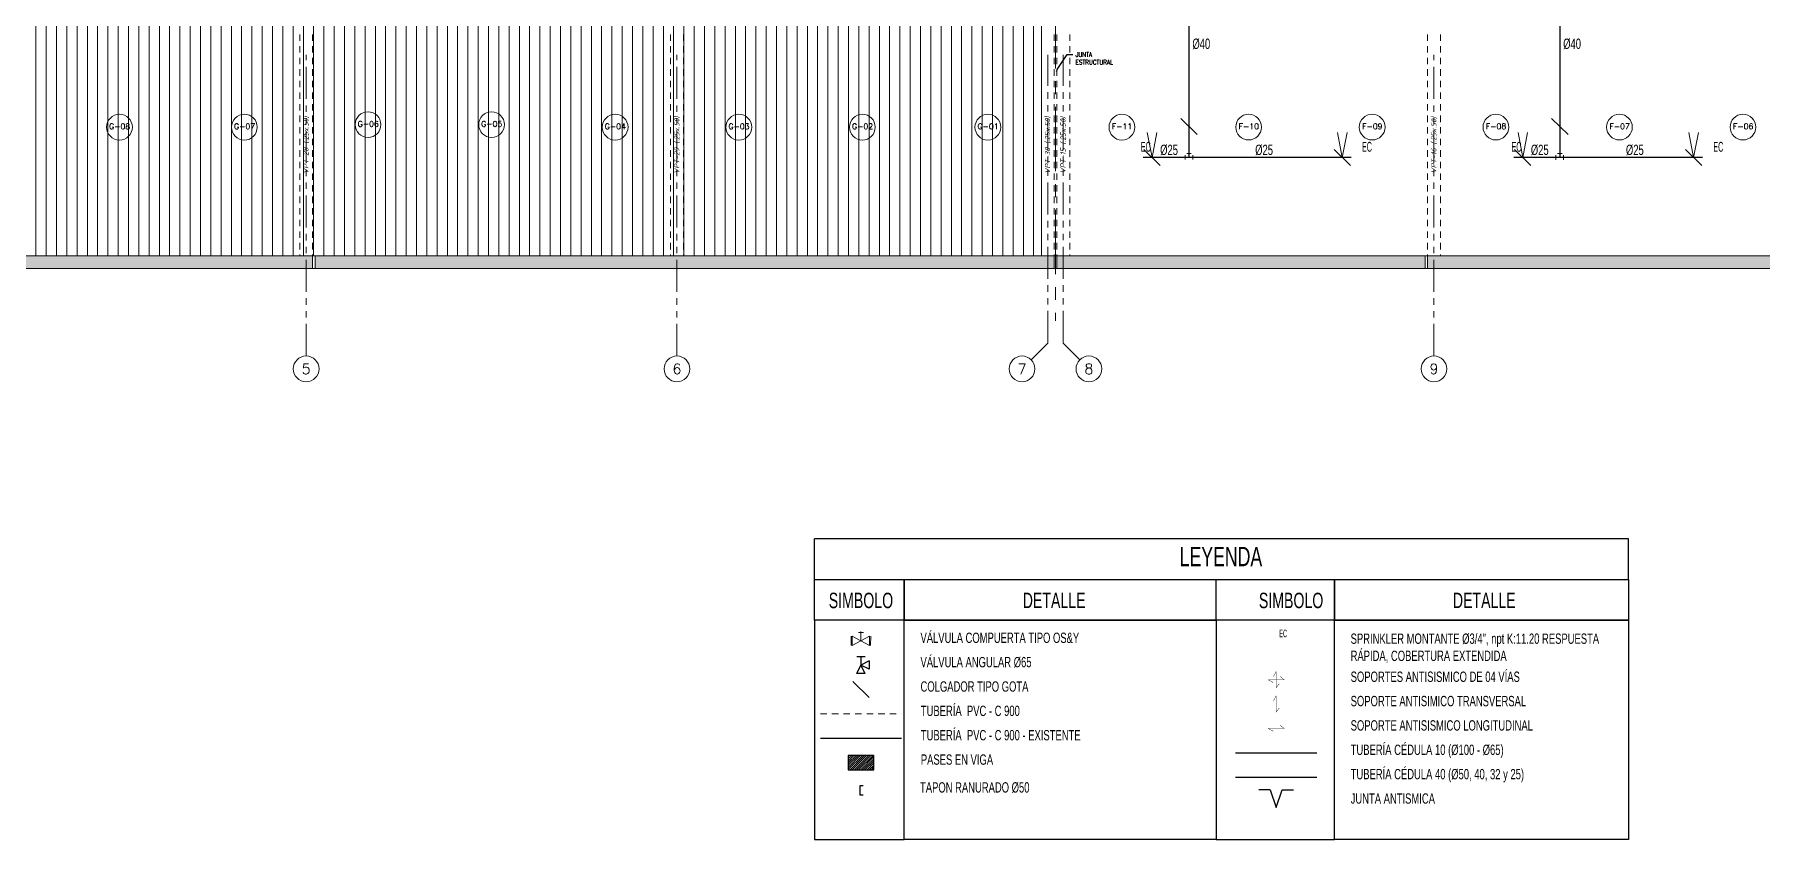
# Model space of a CAD drawing. Header units: millimetres. Extents: x 2085 to 2829, y 1352 to 1631.
# Drawn here: x 2136.95 to 2170.53, y 1511.74 to 1527.39 of the extents above; entities that cross this region are included whole.
import ezdxf
from ezdxf import colors
from ezdxf.entities.mleader import LeaderData, LeaderLine
from ezdxf.enums import TextEntityAlignment as Align
from ezdxf.math import Vec2, Vec3

# ---------------------------------------------------------------- set-up
doc = ezdxf.new("R2010")
doc.units = ezdxf.units.MM
doc.set_wipeout_variables(frame=1)
for name, pattern in [('CENTER', [2, 1.25, -0.25, 0.25, -0.25]), ('DASHED2', [0.375, 0.25, -0.125]), ('HIDDEN', [0.375, 0.25, -0.125]), ('HIDDEN2', [0.1875, 0.125, -0.0625]), ('PHANTOM', [2.5, 1.25, -0.25, 0.25, -0.25, 0.25, -0.25]), ('PHANTOM2', [1.25, 0.625, -0.125, 0.125, -0.125, 0.125, -0.125])]:
    doc.linetypes.add(name, pattern=pattern)
doc.layers.get('0').update_dxf_attribs({"color": 251, "lineweight": 9})
for name, color, linetype, lineweight in [('000 SOS 911 - ACCESORIOS ACI', 3, 'Continuous', 20), ('000 SOS 911 ACCESORIOS', 3, 'Continuous', 20), ('000 SOS 911 Membrete', 7, 'Continuous', 25), ('000 SOS 911 ROCIADORES', 5, 'Continuous', 25), ('000 SOS 911 SOPORTES ACI', 3, 'Continuous', 25), ('000 SOS 911 TEXTOS ACI', 7, 'Continuous', 9), ('000 SOS 911 TUB. ENTERRADA  ACI', 5, 'DASHED2', 25), ('000 SOS 911 TUBERIA ACI', 3, 'Continuous', 25), ('000 SOS 911 TUBERIA ENTERRADA', 5, 'HIDDEN', 0), ('A-EJES', 251, 'PHANTOM', 9), ('A-ESTRUCTURA-HATCH', 251, 'Continuous', 13), ('A-ESTRUCTURA-PLACAS', 251, 'Continuous', 13), ('A-ESTRUCTURA-VIGAS', 251, 'HIDDEN2', 13), ('A-HATCH', 251, 'Continuous', 9), ('A-LINEAS', 251, 'Continuous', 9), ('A-MUROS', 251, 'Continuous', 9), ('A-NUMERO ESTAC', 251, 'Continuous', 13), ('A-PROYECCIONES', 251, 'HIDDEN2', 9), ('A-TEXTO-INDICACIONES', 251, 'Continuous', 13)]:
    doc.layers.add(name, color=color, linetype=linetype, lineweight=lineweight)
doc.layers.add('A-ETAPAS', color=251, linetype='Continuous', lineweight=9, plot=False)
doc.layers.add('A_50_Vigas Chata', color=251, linetype='HIDDEN', lineweight=13, plot=False)
doc.styles.add('APPIA -TEXTOS-GENERALES', font='isocp.shx', dxfattribs={"oblique": 15})
doc.styles.add('ESC-50', font='romans.shx', dxfattribs={"width": 0.9, "height": 0.1})
doc.styles.add('PIPE', font='ARIALN.TTF', dxfattribs={"width": 0.8})
doc.styles.add('ROMANS', font='romans.shx', dxfattribs={"width": 0.8})
doc.styles.add('TXT_COTAS', font='romans.shx', dxfattribs={"width": 0.8})
doc.linetypes.add('Fire-50-Wall', pattern='A,0.5,-0.075,["I",ESC-50,S=1,R=0,X=-0.03,Y=-0.05],-0.05', length=0.625)

# ---------------------------------------------------------------- blocks, each defined once
blk = doc.blocks.new('002')
at = {"layer": '000 SOS 911 ROCIADORES', "color": 5, "style": 'PIPE', "width": 0.641273}
blk.add_text('EC', height=0.1469, dxfattribs=at).set_placement((2884.569, 1470.262, 0), (2884.719, 1470.262, 0), align=Align.FIT)
blk.add_wipeout([(2884.601, 1470.177), (2884.601, 1470.178), (2884.601, 1470.179), (2884.601, 1470.18), (2884.601, 1470.182), (2884.601, 1470.183), (2884.601, 1470.184), (2884.601, 1470.185), (2884.601, 1470.186), (2884.601, 1470.188), (2884.601, 1470.189), (2884.6, 1470.19), (2884.6, 1470.191), (2884.6, 1470.192), (2884.6, 1470.194), (2884.6, 1470.195), (2884.599, 1470.196), (2884.599, 1470.197), (2884.599, 1470.198), (2884.599, 1470.199), (2884.598, 1470.201), (2884.598, 1470.202), (2884.598, 1470.203), (2884.597, 1470.204), (2884.597, 1470.205), (2884.597, 1470.206), (2884.596, 1470.207), (2884.596, 1470.209), (2884.596, 1470.21), (2884.595, 1470.211), (2884.595, 1470.212), (2884.594, 1470.213), (2884.594, 1470.214), (2884.593, 1470.215), (2884.593, 1470.216), (2884.592, 1470.217), (2884.592, 1470.218), (2884.591, 1470.22), (2884.591, 1470.221), (2884.59, 1470.222), (2884.59, 1470.223), (2884.589, 1470.224), (2884.588, 1470.225), (2884.588, 1470.226), (2884.587, 1470.227), (2884.587, 1470.228), (2884.586, 1470.229), (2884.585, 1470.23), (2884.585, 1470.231), (2884.584, 1470.232), (2884.583, 1470.233), (2884.582, 1470.234), (2884.582, 1470.235), (2884.581, 1470.236), (2884.58, 1470.237), (2884.579, 1470.238), (2884.579, 1470.238), (2884.578, 1470.239), (2884.577, 1470.24), (2884.576, 1470.241), (2884.576, 1470.242), (2884.575, 1470.243), (2884.574, 1470.244), (2884.573, 1470.245), (2884.572, 1470.245), (2884.571, 1470.246), (2884.57, 1470.247), (2884.57, 1470.248), (2884.569, 1470.249), (2884.568, 1470.249), (2884.567, 1470.25), (2884.566, 1470.251), (2884.565, 1470.252), (2884.564, 1470.252), (2884.563, 1470.253), (2884.562, 1470.254), (2884.561, 1470.255), (2884.56, 1470.255), (2884.559, 1470.256), (2884.558, 1470.257), (2884.557, 1470.257), (2884.556, 1470.258), (2884.555, 1470.259), (2884.554, 1470.259), (2884.553, 1470.26), (2884.552, 1470.26), (2884.551, 1470.261), (2884.55, 1470.261), (2884.549, 1470.262), (2884.548, 1470.263), (2884.547, 1470.263), (2884.546, 1470.264), (2884.544, 1470.264), (2884.543, 1470.264), (2884.542, 1470.265), (2884.541, 1470.265), (2884.54, 1470.266), (2884.539, 1470.266), (2884.538, 1470.267), (2884.537, 1470.267), (2884.536, 1470.267), (2884.534, 1470.268), (2884.533, 1470.268), (2884.532, 1470.268), (2884.531, 1470.269), (2884.53, 1470.269), (2884.529, 1470.269), (2884.527, 1470.27), (2884.526, 1470.27), (2884.525, 1470.27), (2884.524, 1470.27), (2884.523, 1470.271), (2884.522, 1470.271), (2884.52, 1470.271), (2884.519, 1470.271), (2884.518, 1470.271), (2884.517, 1470.271), (2884.516, 1470.272), (2884.514, 1470.272), (2884.513, 1470.272), (2884.512, 1470.272), (2884.511, 1470.272), (2884.51, 1470.272), (2884.508, 1470.272), (2884.507, 1470.272), (2884.506, 1470.272), (2884.505, 1470.272), (2884.504, 1470.272), (2884.503, 1470.272), (2884.501, 1470.272), (2884.5, 1470.272), (2884.499, 1470.272), (2884.498, 1470.272), (2884.497, 1470.272), (2884.495, 1470.271), (2884.494, 1470.271), (2884.493, 1470.271), (2884.492, 1470.271), (2884.491, 1470.271), (2884.489, 1470.271), (2884.488, 1470.27), (2884.487, 1470.27), (2884.486, 1470.27), (2884.485, 1470.27), (2884.484, 1470.269), (2884.482, 1470.269), (2884.481, 1470.269), (2884.48, 1470.268), (2884.479, 1470.268), (2884.478, 1470.268), (2884.477, 1470.267), (2884.476, 1470.267), (2884.474, 1470.267), (2884.473, 1470.266), (2884.472, 1470.266), (2884.471, 1470.265), (2884.47, 1470.265), (2884.469, 1470.264), (2884.468, 1470.264), (2884.467, 1470.264), (2884.466, 1470.263), (2884.464, 1470.263), (2884.463, 1470.262), (2884.462, 1470.261), (2884.461, 1470.261), (2884.46, 1470.26), (2884.459, 1470.26), (2884.458, 1470.259), (2884.457, 1470.259), (2884.456, 1470.258), (2884.455, 1470.257), (2884.454, 1470.257), (2884.453, 1470.256), (2884.452, 1470.255), (2884.451, 1470.255), (2884.45, 1470.254), (2884.449, 1470.253), (2884.448, 1470.252), (2884.447, 1470.252), (2884.446, 1470.251), (2884.445, 1470.25), (2884.444, 1470.249), (2884.444, 1470.249), (2884.443, 1470.248), (2884.442, 1470.247), (2884.441, 1470.246), (2884.44, 1470.245), (2884.439, 1470.245), (2884.438, 1470.244), (2884.437, 1470.243), (2884.437, 1470.242), (2884.436, 1470.241), (2884.435, 1470.24), (2884.434, 1470.239), (2884.433, 1470.238), (2884.433, 1470.238), (2884.432, 1470.237), (2884.431, 1470.236), (2884.43, 1470.235), (2884.43, 1470.234), (2884.429, 1470.233), (2884.428, 1470.232), (2884.428, 1470.231), (2884.427, 1470.23), (2884.426, 1470.229), (2884.426, 1470.228), (2884.425, 1470.227), (2884.424, 1470.226), (2884.424, 1470.225), (2884.423, 1470.224), (2884.423, 1470.223), (2884.422, 1470.222), (2884.422, 1470.221), (2884.421, 1470.22), (2884.42, 1470.218), (2884.42, 1470.217), (2884.419, 1470.216), (2884.419, 1470.215), (2884.418, 1470.214), (2884.418, 1470.213), (2884.418, 1470.212), (2884.417, 1470.211), (2884.417, 1470.21), (2884.416, 1470.209), (2884.416, 1470.207), (2884.416, 1470.206), (2884.415, 1470.205), (2884.415, 1470.204), (2884.414, 1470.203), (2884.414, 1470.202), (2884.414, 1470.201), (2884.414, 1470.199), (2884.413, 1470.198), (2884.413, 1470.197), (2884.413, 1470.196), (2884.413, 1470.195), (2884.412, 1470.194), (2884.412, 1470.192), (2884.412, 1470.191), (2884.412, 1470.19), (2884.412, 1470.189), (2884.411, 1470.188), (2884.411, 1470.186), (2884.411, 1470.185), (2884.411, 1470.184), (2884.411, 1470.183), (2884.411, 1470.182), (2884.411, 1470.18), (2884.411, 1470.179), (2884.411, 1470.178), (2884.411, 1470.177), (2884.411, 1470.176), (2884.411, 1470.174), (2884.411, 1470.173), (2884.411, 1470.172), (2884.411, 1470.171), (2884.411, 1470.17), (2884.411, 1470.168), (2884.411, 1470.167), (2884.411, 1470.166), (2884.412, 1470.165), (2884.412, 1470.164), (2884.412, 1470.163), (2884.412, 1470.161), (2884.412, 1470.16), (2884.413, 1470.159), (2884.413, 1470.158), (2884.413, 1470.157), (2884.413, 1470.155), (2884.414, 1470.154), (2884.414, 1470.153), (2884.414, 1470.152), (2884.414, 1470.151), (2884.415, 1470.15), (2884.415, 1470.149), (2884.416, 1470.147), (2884.416, 1470.146), (2884.416, 1470.145), (2884.417, 1470.144), (2884.417, 1470.143), (2884.418, 1470.142), (2884.418, 1470.141), (2884.418, 1470.14), (2884.419, 1470.138), (2884.419, 1470.137), (2884.42, 1470.136), (2884.42, 1470.135), (2884.421, 1470.134), (2884.422, 1470.133), (2884.422, 1470.132), (2884.423, 1470.131), (2884.423, 1470.13), (2884.424, 1470.129), (2884.424, 1470.128), (2884.425, 1470.127), (2884.426, 1470.126), (2884.426, 1470.125), (2884.427, 1470.124), (2884.428, 1470.123), (2884.428, 1470.122), (2884.429, 1470.121), (2884.43, 1470.12), (2884.43, 1470.119), (2884.431, 1470.118), (2884.432, 1470.117), (2884.433, 1470.116), (2884.433, 1470.115), (2884.434, 1470.114), (2884.435, 1470.113), (2884.436, 1470.113), (2884.437, 1470.112), (2884.437, 1470.111), (2884.438, 1470.11), (2884.439, 1470.109), (2884.44, 1470.108), (2884.441, 1470.107), (2884.442, 1470.107), (2884.443, 1470.106), (2884.444, 1470.105), (2884.444, 1470.104), (2884.445, 1470.103), (2884.446, 1470.103), (2884.447, 1470.102), (2884.448, 1470.101), (2884.449, 1470.1), (2884.45, 1470.1), (2884.451, 1470.099), (2884.452, 1470.098), (2884.453, 1470.098), (2884.454, 1470.097), (2884.455, 1470.096), (2884.456, 1470.096), (2884.457, 1470.095), (2884.458, 1470.095), (2884.459, 1470.094), (2884.46, 1470.093), (2884.461, 1470.093), (2884.462, 1470.092), (2884.463, 1470.092), (2884.464, 1470.091), (2884.466, 1470.091), (2884.467, 1470.09), (2884.468, 1470.09), (2884.469, 1470.089), (2884.47, 1470.089), (2884.471, 1470.088), (2884.472, 1470.088), (2884.473, 1470.087), (2884.474, 1470.087), (2884.476, 1470.087), (2884.477, 1470.086), (2884.478, 1470.086), (2884.479, 1470.086), (2884.48, 1470.085), (2884.481, 1470.085), (2884.482, 1470.085), (2884.484, 1470.084), (2884.485, 1470.084), (2884.486, 1470.084), (2884.487, 1470.084), (2884.488, 1470.083), (2884.489, 1470.083), (2884.491, 1470.083), (2884.492, 1470.083), (2884.493, 1470.082), (2884.494, 1470.082), (2884.495, 1470.082), (2884.497, 1470.082), (2884.498, 1470.082), (2884.499, 1470.082), (2884.5, 1470.082), (2884.501, 1470.082), (2884.503, 1470.082), (2884.504, 1470.082), (2884.505, 1470.082), (2884.506, 1470.082), (2884.507, 1470.082), (2884.508, 1470.082), (2884.51, 1470.082), (2884.511, 1470.082), (2884.512, 1470.082), (2884.513, 1470.082), (2884.514, 1470.082), (2884.516, 1470.082), (2884.517, 1470.082), (2884.518, 1470.082), (2884.519, 1470.082), (2884.52, 1470.083), (2884.522, 1470.083), (2884.523, 1470.083), (2884.524, 1470.083), (2884.525, 1470.084), (2884.526, 1470.084), (2884.527, 1470.084), (2884.529, 1470.084), (2884.53, 1470.085), (2884.531, 1470.085), (2884.532, 1470.085), (2884.533, 1470.086), (2884.534, 1470.086), (2884.536, 1470.086), (2884.537, 1470.087), (2884.538, 1470.087), (2884.539, 1470.087), (2884.54, 1470.088), (2884.541, 1470.088), (2884.542, 1470.089), (2884.543, 1470.089), (2884.544, 1470.09), (2884.546, 1470.09), (2884.547, 1470.091), (2884.548, 1470.091), (2884.549, 1470.092), (2884.55, 1470.092), (2884.551, 1470.093), (2884.552, 1470.093), (2884.553, 1470.094), (2884.554, 1470.095), (2884.555, 1470.095), (2884.556, 1470.096), (2884.557, 1470.096), (2884.558, 1470.097), (2884.559, 1470.098), (2884.56, 1470.098), (2884.561, 1470.099), (2884.562, 1470.1), (2884.563, 1470.1), (2884.564, 1470.101), (2884.565, 1470.102), (2884.566, 1470.103), (2884.567, 1470.103), (2884.568, 1470.104), (2884.569, 1470.105), (2884.57, 1470.106), (2884.57, 1470.107), (2884.571, 1470.107), (2884.572, 1470.108), (2884.573, 1470.109), (2884.574, 1470.11), (2884.575, 1470.111), (2884.576, 1470.112), (2884.576, 1470.113), (2884.577, 1470.113), (2884.578, 1470.114), (2884.579, 1470.115), (2884.579, 1470.116), (2884.58, 1470.117), (2884.581, 1470.118), (2884.582, 1470.119), (2884.582, 1470.12), (2884.583, 1470.121), (2884.584, 1470.122), (2884.585, 1470.123), (2884.585, 1470.124), (2884.586, 1470.125), (2884.587, 1470.126), (2884.587, 1470.127), (2884.588, 1470.128), (2884.588, 1470.129), (2884.589, 1470.13), (2884.59, 1470.131), (2884.59, 1470.132), (2884.591, 1470.133), (2884.591, 1470.134), (2884.592, 1470.135), (2884.592, 1470.136), (2884.593, 1470.137), (2884.593, 1470.138), (2884.594, 1470.14), (2884.594, 1470.141), (2884.595, 1470.142), (2884.595, 1470.143), (2884.596, 1470.144), (2884.596, 1470.145), (2884.596, 1470.146), (2884.597, 1470.147), (2884.597, 1470.149), (2884.597, 1470.15), (2884.598, 1470.151), (2884.598, 1470.152), (2884.598, 1470.153), (2884.599, 1470.154), (2884.599, 1470.155), (2884.599, 1470.157), (2884.599, 1470.158), (2884.6, 1470.159), (2884.6, 1470.16), (2884.6, 1470.161), (2884.6, 1470.163), (2884.6, 1470.164), (2884.601, 1470.165), (2884.601, 1470.166), (2884.601, 1470.167), (2884.601, 1470.168), (2884.601, 1470.17), (2884.601, 1470.171), (2884.601, 1470.172), (2884.601, 1470.173), (2884.601, 1470.174), (2884.601, 1470.176)]).translate(0, 0, 0).dxf.layer = '000 SOS 911 ROCIADORES'
blk = doc.blocks.new('003')
at = {"layer": '000 SOS 911 ROCIADORES', "xscale": 1.3, "yscale": 1.3, "zscale": 1.3}
blk.add_blockref('002', (-841.839, -416.766, 0), dxfattribs=at)
blk = doc.blocks.new('007')
at = {"layer": '000 SOS 911 - ACCESORIOS ACI'}
for q in [(26830.838, -4054.765, 0), (26831.022, -4054.765, 0)]:
    blk.add_line((26830.93, -4055.252, 0), q, dxfattribs=at)
blk = doc.blocks.new('ACCS.ELBOW.90')
at = {"layer": '000 SOS 911 - ACCESORIOS ACI', "color": 100}
for p, q in [((0.098, 0.168), (-0.098, 0.168)), ((0.168, -0.098), (0.168, 0.098))]:
    blk.add_line(p, q, dxfattribs=at)
at = {"layer": '000 SOS 911 - ACCESORIOS ACI', "color": 9}
for p in [(0, 0.168), (0.168, 0)]:
    blk.add_line(p, (0, 0), dxfattribs=at)
blk = doc.blocks.new('Soporte Longitudinal')
at = {"layer": '000 SOS 911 SOPORTES ACI', "const_width": 0.02}
blk.add_lwpolyline([(-0.14, -0.149), (-0.405, 0), (0.405, 0), (0.197, 0.164)], dxfattribs=at)
blk = doc.blocks.new('015')
at = {"layer": '000 SOS 911 - ACCESORIOS ACI', "lineweight": 30}
for p, q in [((1808.368, 1494.473), (1808.473, 1494.421)), ((1808.368, 1494.473), (1808.368, 1494.369)), ((1808.368, 1494.369), (1808.473, 1494.421)), ((1808.42, 1494.525), (1808.525, 1494.525)), ((1808.42, 1494.317), (1808.473, 1494.421)), ((1808.525, 1494.317), (1808.473, 1494.421)), ((1808.42, 1494.317), (1808.525, 1494.317))]:
    blk.add_line(p, q, dxfattribs=at)
blk.add_lwpolyline([(1808.473, 1494.525), (1808.473, 1494.421)], dxfattribs=at)
blk = doc.blocks.new('005')
at = {"layer": '000 SOS 911 ACCESORIOS'}
for p, q in [((1806.761, 1494.128), (1806.978, 1494.012)), ((1806.978, 1494.128), (1806.761, 1494.012)), ((1806.761, 1494.012), (1806.761, 1494.128)), ((1806.84, 1494.172), (1806.9, 1494.172)), ((1806.87, 1494.07), (1806.87, 1494.187)), ((1806.978, 1494.012), (1806.978, 1494.128))]:
    blk.add_line(p, q, dxfattribs=at)
blk = doc.blocks.new('JUNTA ANTI')
at = {"layer": '000 SOS 911 TUBERIA ACI', "color": 1}
for p, q in [((157.274, 103.304, 0), (157.03, 104.042, 0)), ((157.522, 104.042, 0), (157.274, 103.304, 0))]:
    blk.add_line(p, q, dxfattribs=at)
at = {"layer": '000 SOS 911 TUBERIA ACI', "color": 1, "ltscale": 0.25, "elevation": 0}
for points in [[(157.026, 104.042), (156.554, 104.042)], [(157.522, 104.042), (157.994, 104.042)]]:
    blk.add_lwpolyline(points, dxfattribs=at)
blk = doc.blocks.new('PASE EN VIGA')
at = {"layer": '000 SOS 911 TUB. ENTERRADA  ACI'}
h = blk.add_hatch(dxfattribs=at)
h.set_pattern_fill('ANSI31', color=6, scale=0.0046)
h.paths.add_polyline_path([(2188.783, 1180.57), (2188.783, 1180.71), (2188.533, 1180.71), (2188.533, 1180.57)])
at = {"layer": '000 SOS 911 TUB. ENTERRADA  ACI', "color": 6, "linetype": 'ByBlock'}
blk.add_lwpolyline([(2188.533, 1180.57), (2188.783, 1180.57), (2188.783, 1180.71), (2188.533, 1180.71)], close=True, dxfattribs=at)
blk = doc.blocks.new('EST P1')
at = {"layer": 'A-ESTRUCTURA-HATCH'}
h = blk.add_hatch(color=256, dxfattribs=at)
h.dxf.hatch_style = 1
h.paths.add_polyline_path([(28.776, 5.95), (28.776, 5.05), (23.07, 5.05), (23.07, 4.85), (28.926, 4.85), (28.926, 5.75), (32.576, 5.75), (32.576, 4.85), (35.53, 4.85), (35.53, 5.05), (32.726, 5.05), (32.726, 5.95)])
h.paths.add_polyline_path([(43.04, 4.85), (43.04, 5.05), (35.58, 5.05), (35.58, 4.85)])
h.paths.add_polyline_path([(43.09, 5.05), (43.09, 4.85), (47.915, 4.85), (47.915, 5.05)])
h.paths.add_polyline_path([(51.865, 5.05), (51.865, 4.85), (53.376, 4.85), (53.376, 5.05)])
h.paths.add_polyline_path([(72.801, -0.15), (73.001, -0.15, 1), (53.601, -0.15), (53.801, -0.15, -1)])
h.paths.add_polyline_path([(70.351, 0), (70.351, -0.15), (72.749, -0.15), (72.749, 0)], flags=17)
h.paths.add_polyline_path([(69.451, -0.15), (69.451, 0), (66.848, 0, -0.010569), (66.851, -0.15)], flags=17)
h.paths.add_polyline_path([(65.272, 2.496), (65.272, -0.15), (65.422, -0.15), (65.422, 2.378, -0.221666), (66.601, -0.15), (66.801, -0.15, 0.99999), (59.801, -0.15), (60.001, -0.15, -0.61691)], flags=0)
h.paths.add_polyline_path([(71.88, -11.4), (71.88, -11.15), (57.51, -11.15), (57.51, -11.4)])
h.paths.add_polyline_path([(57.46, -11.4), (57.46, -11.15), (43.09, -11.15), (43.09, -11.4)])
h.paths.add_polyline_path([(43.04, -11.4), (43.04, -11.15), (35.58, -11.15), (35.58, -11.4)])
h.paths.add_polyline_path([(23.07, -11.15), (23.07, -11.4), (35.53, -11.4), (35.53, -11.15)])
h.paths.add_polyline_path([(23.02, -11.4), (23.02, -11.15), (12.25, -11.15), (12.25, -11.4)])
h.paths.add_polyline_path([(12.2, -11.4), (12.2, -11.15), (3.65, -11.15), (3.65, -11.4)])
h.paths.add_polyline_path([(3.6, -11.4), (3.6, -11.15), (-3.56, -11.15), (-3.56, -11.4)])
h.paths.add_polyline_path([(-17.98, -11.15), (-17.98, -11.4), (-3.61, -11.4), (-3.61, -11.15)])
h.paths.add_polyline_path([(-18.03, -11.4), (-18.03, -11.15), (-32.4, -11.15), (-32.4, -11.4)])
h.paths.add_polyline_path([(-32.45, -11.4), (-32.45, -11.15), (-46.94, -11.15), (-46.94, -11.4)])
h.paths.add_polyline_path([(-47.24, -11.4), (-46.99, -11.4), (-46.99, -6.15), (-47.24, -6.15)])
h.paths.add_polyline_path([(-46.99, -0.2), (-47.24, -0.2), (-47.24, -6.1), (-46.99, -6.1)])
h.paths.add_polyline_path([(-47.24, 0.15), (-47.24, -0.15), (-44.785, -0.15), (-44.785, 5.05), (-45.035, 5.05), (-45.035, 0.15)])
h.paths.add_polyline_path([(-44.735, 5.05), (-44.735, 4.85), (-32.45, 4.85), (-32.45, 5.05)])
h.paths.add_polyline_path([(-23.224, 4.85), (-23.224, 5.75), (-19.574, 5.75), (-19.574, 4.85), (-18.03, 4.85), (-18.03, 5.05), (-19.424, 5.05), (-19.424, 5.95), (-23.374, 5.95), (-23.374, 5.05), (-32.4, 5.05), (-32.4, 4.85)])
h.paths.add_polyline_path([(-17.98, 5.05), (-17.98, 4.85), (-3.61, 4.85), (-3.61, 5.05)])
h.paths.add_polyline_path([(12.2, 4.85), (12.2, 5.05), (3.825, 5.05), (3.825, 4.85)])
h.paths.add_polyline_path([(12.25, 5.05), (12.25, 4.85), (23.02, 4.85), (23.02, 5.05)])
at = {"layer": 'A-ESTRUCTURA-PLACAS'}
for points in [[(-32.4, -11.15), (-18.03, -11.15), (-18.03, -11.4), (-32.4, -11.4), (-32.4, -11.15)], [(3.6, -11.15), (3.6, -11.4), (-3.56, -11.4), (-3.56, -11.15), (3.6, -11.15)], [(3.65, -11.15), (12.2, -11.15), (12.2, -11.4), (3.65, -11.4), (3.65, -11.15)]]:
    blk.add_lwpolyline(points, dxfattribs=at)
blk.add_lwpolyline([(-17.98, -11.15), (-3.61, -11.15), (-3.61, -11.4), (-17.98, -11.4)], close=True, dxfattribs=at)
at = {"layer": 'A-ESTRUCTURA-VIGAS'}
for points in [[(-18.28, -6.85), (-18.28, -11.15)], [(-18.03, -6.85), (-18.03, -11.15)], [(-11.07, -6.85), (-11.07, -11.15)], [(-10.82, -6.85), (-10.82, -11.15)], [(-3.86, -6.85), (-3.86, -11.15)], [(-3.61, -6.85), (-3.61, -11.15)], [(-3.56, -6.85), (-3.56, -11.15)], [(-3.31, -6.85), (-3.31, -11.15)], [(3.65, -6.85), (3.65, -11.15)], [(3.9, -6.85), (3.9, -11.15)]]:
    blk.add_lwpolyline(points, dxfattribs=at)
at = {"layer": 'A_50_Vigas Chata', "char_height": 0.1, "attachment_point": 5, "rotation": 90, "style": 'APPIA -TEXTOS-GENERALES'}
for s, insert in [('VPT-28 (.25x.50)', (-18.155, -9)), ('VPT-29 (.25x.50)', (-10.945, -9)), ('VPT-30 (.25x.50)', (-3.735, -9)), ('VPT-15 (.25x.50)', (-3.435, -9)), ('VPT-16 (.25x.50)', (3.775, -9))]:
    blk.add_mtext(s, dxfattribs=dict(at, insert=insert))
blk = doc.blocks.new('EJES 1P')
at = {"layer": 'A-EJES', "linetype": 'PHANTOM2'}
for p, q in [((40.951, -18.221), (41.274, -17.898)), ((41.898, -18.221), (41.574, -17.898))]:
    blk.add_line(p, q, dxfattribs=at)
for points in [[(26.854, -18.151), (26.854, -12.292)], [(34.064, -18.151), (34.064, -12.292)], [(41.274, -17.898), (41.274, -12.292)], [(41.574, -17.898), (41.574, -12.292)], [(48.784, -18.151), (48.784, -12.292)]]:
    blk.add_lwpolyline(points, dxfattribs=at)
at = {"layer": 'A-EJES', "linetype": 'Continuous'}
for centre in [(26.854, -18.398), (34.064, -18.398), (40.774, -18.398), (42.074, -18.398), (48.784, -18.398)]:
    blk.add_circle(centre, 0.25, dxfattribs=at)
at = {"layer": 'A-EJES', "linetype": 'Continuous', "style": 'ROMANS'}
for s, p in [('5', (26.854, -18.398)), ('6', (34.064, -18.398)), ('7', (40.774, -18.398)), ('8', (42.074, -18.398)), ('9', (48.784, -18.398))]:
    blk.add_text(s, height=0.2, dxfattribs=at).set_placement(p, align=Align.MIDDLE_CENTER)
blk = doc.blocks.new('EJE')
at = {"linetype": 'Continuous'}
blk.add_circle((0, 0), 0.5, dxfattribs=at)
at = {"layer": 'A-TEXTO-INDICACIONES', "style": 'ROMANS'}
blk.add_attdef('EJE', text='', height=0.22, rotation=0, dxfattribs=at).set_placement((0.007, 0.028), align=Align.MIDDLE_CENTER)

msp = doc.modelspace()

# ---------------------------------------------------------------- hatches: boundary and pattern name
at = {"layer": 'A-HATCH'}
h = msp.add_hatch(dxfattribs=at)
h.set_pattern_fill('_USER', color=256, scale=0.2, angle=90, pattern_type=0)
h.set_pattern_definition([(90, (2156.78057, 1531.08782), (-0.2, 1e-17), [])])
h.paths.add_polyline_path([(2125.411, 1539.088), (2125.411, 1523.088), (2156.531, 1523.088), (2156.531, 1539.088)])

# ---------------------------------------------------------------- linework, layer by layer
at = {"layer": '000 SOS 911 - ACCESORIOS ACI'}
for p, q in [((2159.561, 1525.445), (2159.24, 1525.756)), ((2166.771, 1525.444), (2166.45, 1525.755)), ((2158.842, 1524.844), (2158.522, 1525.155)), ((2162.542, 1524.844), (2162.222, 1525.155)), ((2166.051, 1524.844), (2165.73, 1525.155)), ((2169.374, 1524.844), (2169.054, 1525.155))]:
    msp.add_line(p, q, dxfattribs=at)
at = {"layer": '000 SOS 911 ACCESORIOS', "elevation": 0}
for points in [[(2152.832, 1515.697), (2152.831, 1515.515)], [(2153.212, 1515.696), (2153.211, 1515.514)]]:
    msp.add_lwpolyline(points, dxfattribs=at)
at = {"layer": '000 SOS 911 Membrete', "elevation": 0}
for points in [[(2152.121, 1516.796), (2167.945, 1516.797), (2167.945, 1517.587), (2152.121, 1517.586)], [(2152.121, 1516.797), (2152.121, 1517.586)]]:
    msp.add_lwpolyline(points, dxfattribs=at)
for points in [[(2153.865, 1516.007), (2152.121, 1516.007), (2152.121, 1516.797), (2153.865, 1516.797)], [(2153.865, 1516.797), (2162.23, 1516.797), (2162.23, 1516.007), (2153.865, 1516.007)], [(2162.23, 1516.007), (2159.93, 1516.007), (2159.93, 1516.797), (2162.23, 1516.797)], [(2162.23, 1516.797), (2167.945, 1516.797), (2167.945, 1516.007), (2162.23, 1516.007)], [(2152.121, 1511.743), (2153.865, 1511.743), (2153.865, 1516.007), (2152.121, 1516.007)], [(2153.865, 1516.007), (2159.93, 1516.007), (2159.931, 1511.744), (2153.865, 1511.743)], [(2159.931, 1511.744), (2162.23, 1511.744), (2162.23, 1516.007), (2159.93, 1516.007)], [(2162.23, 1516.007), (2167.945, 1516.007), (2167.946, 1511.744), (2162.23, 1511.744)]]:
    msp.add_lwpolyline(points, close=True, dxfattribs=at)
at = {"layer": '000 SOS 911 TUB. ENTERRADA  ACI', "linetype": 'Fire-50-Wall', "lineweight": 30, "elevation": 0}
msp.add_lwpolyline([(2152.234, 1513.712), (2153.814, 1513.712)], dxfattribs=at)
at = {"layer": '000 SOS 911 TUBERIA ACI'}
msp.add_line((2153.184, 1514.503, 0), (2152.864, 1514.814, 0), dxfattribs=at)
for points in [[(2159.401, 1537.149), (2159.401, 1524.999)], [(2166.611, 1536.535), (2166.611, 1524.999)], [(2162.682, 1524.999), (2158.382, 1524.999)], [(2169.514, 1524.999), (2165.591, 1524.999)], [(2153.067, 1512.602), (2153.008, 1512.602), (2153.008, 1512.793), (2153.067, 1512.793)]]:
    msp.add_lwpolyline(points, dxfattribs=at)
at = {"layer": '000 SOS 911 TUBERIA ACI', "elevation": 0}
for points in [[(2160.306, 1513.428), (2161.885, 1513.428)], [(2160.306, 1512.955), (2161.885, 1512.955)]]:
    msp.add_lwpolyline(points, dxfattribs=at)
at = {"layer": '000 SOS 911 TUBERIA ENTERRADA', "linetype": 'HIDDEN2', "elevation": 0}
msp.add_lwpolyline([(2152.234, 1514.185), (2153.814, 1514.185)], dxfattribs=at)
at = {"layer": 'A-ETAPAS', "color": 4, "linetype": 'CENTER'}
msp.add_line((2156.806, 1543.98), (2156.806, 1521.825), dxfattribs=at)
at = {"layer": 'A-ETAPAS', "linetype": 'CENTER'}
msp.add_line((2156.806, 1543.98), (2156.806, 1521.825), dxfattribs=at)
at = {"layer": 'A-LINEAS'}
msp.add_lwpolyline([(2125.411, 1539.088), (2125.411, 1523.088), (2156.531, 1523.088), (2156.531, 1539.088)], close=True, dxfattribs=at)
at = {"layer": 'A-MUROS'}
for p, q in [((2113.151, 1522.838), (2232.271, 1522.838)), ((2232.271, 1523.088), (2113.401, 1523.088))]:
    msp.add_line(p, q, dxfattribs=at)

# ---------------------------------------------------------------- block references
msp.add_blockref('EST P1', (2160.391, 1534.238))
at = {"layer": '000 SOS 911 - ACCESORIOS ACI'}
for p, xscale, yscale, zscale, rotation in [((2159.401, 1525), -0.4394526855468783, 0.4394526855468736, 0.4394526855468736, 359.9974143215402), ((2159.401, 1525), 0.4394526855468784, 0.4394526855468784, 0.4394526855468784, 0.002585678459824784), ((2166.611, 1524.999), -0.4394526855468783, 0.4394526855468736, 0.4394526855468736, 359.9974143215402), ((2166.611, 1524.999), 0.4394526855468784, 0.4394526855468784, 0.4394526855468784, 0.002585678459824784)]:
    msp.add_blockref('ACCS.ELBOW.90', p, dxfattribs=dict(at, xscale=xscale, yscale=yscale, zscale=zscale, rotation=rotation))
at = {"layer": '000 SOS 911 ACCESORIOS'}
for p in [(-24672.248, 5580.252, 0), (-24668.548, 5580.252, 0), (-24665.039, 5580.252, 0), (-24661.716, 5580.252, 0)]:
    msp.add_blockref('007', p, dxfattribs=at)
at = {"layer": '000 SOS 911 ACCESORIOS', "xscale": 1.560371944063234, "yscale": 1.560371944063234, "zscale": 1.560371944063234, "rotation": 359.8327714372416}
msp.add_blockref('005', (-673.159, -807.461, 0), dxfattribs=at)
at = {"layer": '000 SOS 911 ACCESORIOS', "xscale": -1.546875, "yscale": 1.546875, "zscale": 1.546875}
msp.add_blockref('015', (4950.504, -796.55, 0), dxfattribs=at)
at = {"layer": '000 SOS 911 SOPORTES ACI', "xscale": 0.384521484375, "yscale": 0.384521484375, "zscale": 0.384521484375}
for p in [(2161.095, 1514.848, 0), (2161.095, 1513.902, 0)]:
    msp.add_blockref('Soporte Longitudinal', p, dxfattribs=at)
at = {"layer": '000 SOS 911 SOPORTES ACI', "xscale": 0.384521484375, "yscale": 0.384521484375, "zscale": 0.384521484375, "rotation": 270}
for p in [(2161.095, 1514.848, 0), (2161.095, 1514.375, 0)]:
    msp.add_blockref('Soporte Longitudinal', p, dxfattribs=at)
at = {"layer": '000 SOS 911 TUB. ENTERRADA  ACI', "xscale": 2, "yscale": 2, "zscale": 2}
msp.add_blockref('PASE EN VIGA', (-2224.291, -848.042, 0), dxfattribs=at)
at = {"layer": '000 SOS 911 TUBERIA ACI', "color": 4, "xscale": -0.46875, "yscale": 0.46875, "zscale": 0.46875}
msp.add_blockref('JUNTA ANTI', (2234.818, 1463.941, 0), dxfattribs=at)
at = {"layer": 'A-NUMERO ESTAC', "xscale": 0.5, "yscale": 0.5, "zscale": 0.5}
for p, values in [((2138.605, 1525.588), {'EJE': 'G-08'}), ((2141.033, 1525.588), {'EJE': 'G-07'}), ((2143.438, 1525.637), {'EJE': 'G-06'}), ((2145.84, 1525.637), {'EJE': 'G-05'}), ((2148.243, 1525.588), {'EJE': 'G-04'}), ((2150.648, 1525.588), {'EJE': 'G-03'}), ((2153.05, 1525.588), {'EJE': 'G-02'}), ((2155.49, 1525.588), {'EJE': 'G-01'}), ((2158.096, 1525.588), {'EJE': 'F-11'}), ((2160.561, 1525.589), {'EJE': 'F-10'}), ((2162.963, 1525.589), {'EJE': 'F-09'}), ((2165.368, 1525.589), {'EJE': 'F-08'}), ((2167.771, 1525.589), {'EJE': 'F-07'}), ((2170.173, 1525.589), {'EJE': 'F-06'})]:
    msp.add_blockref('EJE', p, dxfattribs=at).add_auto_attribs(values)
at = {"layer": 'A-PROYECCIONES'}
msp.add_blockref('EJES 1P', (2115.381, 1539.288), dxfattribs=at)

# ---------------------------------------------------------------- texts
at = {"layer": '000 SOS 911 TEXTOS ACI', "attachment_point": 1, "style": 'PIPE'}
for s, width, heights, insert, char_height in [('%%C40', 0.551, [0.0124], (2159.467, 1527.309, 0), 0.2), ('%%C40', 0.551, [0.0124], (2166.677, 1527.309, 0), 0.2), ('%%C25', 0.551, [0.0124], (2158.84, 1525.247, 0), 0.2), ('%%C25', 0.551, [0.0124], (2160.688, 1525.247, 0), 0.2), ('%%C25', 0.551, [0.0124], (2166.048, 1525.247, 0), 0.2), ('%%C25', 0.551, [0.0124], (2167.897, 1525.247, 0), 0.2), ('LEYENDA', 1.48192, [0], (2159.22, 1517.429, 0), 0.3752), ('SIMBOLO', 1.48192, [0], (2152.396, 1516.539, 0), 0.3), ('DETALLE', 1.48192, [0], (2156.168, 1516.539, 0), 0.3), ('SIMBOLO', 1.48192, [0], (2160.76, 1516.539, 0), 0.3), ('DETALLE', 1.48192, [0], (2164.532, 1516.539, 0), 0.3), ('VÁLVULA COMPUERTA TIPO OS&Y', 4.43217, [0], (2154.18, 1515.763, 0), 0.2), ('\\A1;SPRINKLER MONTANTE %%C3/4", npt K:11.20 RESPUESTA RÁPIDA, COBERTURA EXTENDIDA', 4.96453, [0], (2162.544, 1515.746, 0), 0.2), ('VÁLVULA ANGULAR %%C65', 3.52709, [0], (2154.18, 1515.29, 0), 0.2), ('COLGADOR TIPO GOTA', 2.902, [0], (2154.181, 1514.816, 0), 0.2), ('SOPORTES ANTISISMICO DE 04 VÍAS', 3.80759, [0], (2162.545, 1515.006, 0), 0.2), ('SOPORTE ANTISIMICO TRANSVERSAL', 3.47536, [0], (2162.545, 1514.533, 0), 0.2), ('TUBERÍA  PVC - C 900', 3.54431, [0], (2154.187, 1514.343, 0), 0.2), ('TUBERÍA  PVC - C 900 - EXISTENTE', 3.54431, [0], (2154.187, 1513.87, 0), 0.2), ('SOPORTE ANTISISMICO LONGITUDINAL', 3.54431, [0], (2162.545, 1514.06, 0), 0.2), ('TUBERÍA CÉDULA 10 (%%C100 - %%C65)', 3.54431, [0], (2162.545, 1513.586, 0), 0.2), ('PASES EN VIGA', 3.54431, [0], (2154.187, 1513.396, 0), 0.2), ('TUBERÍA CÉDULA 40 (%%C50, 40, 32 y 25)', 3.54431, [0], (2162.545, 1513.113, 0), 0.2), ('TAPON RANURADO Ø50', 3.54431, [0], (2154.171, 1512.855, 0), 0.2), ('JUNTA ANTISMICA', 3.54431, [0], (2162.545, 1512.639, 0), 0.2)]:
    msp.add_mtext_dynamic_manual_height_columns(s, width=width, gutter_width=1.915, heights=heights, dxfattribs=dict(at, insert=insert, char_height=char_height))

# ---------------------------------------------------------------- leaders
at = {"layer": 'A-TEXTO-INDICACIONES'}
ml = msp.add_multileader_mtext('Standard', dxfattribs=at)
ml.set_content('\\pxsm1,ql,t16;JUNTA ESTRUCTURAL', color=256, style='TXT_COTAS')
ml.set_leader_properties(color=7)
ml.build(insert=Vec2(0, 0))
ml.multileader.update_dxf_attribs({"dogleg_length": 0.11, "arrow_head_size": 0.07})
ctx = ml.context
ctx.base_point, ctx.char_height, ctx.arrow_head_size, ctx.landing_gap_size, ctx.plane_origin = Vec3(2157.142, 1526.999), 0.09, 0.07, 0.05, Vec3(2156.879, 1526.559)
ctx.text_align_type = 2
notes = []
notes.append((ctx, [(0, (1, 1, 0), (2157.032, 1526.999), (1, 0), 0.11, [(0, [(2156.802, 1526.647)], 0, [])])]))
ctx.mtext.insert, ctx.mtext.width, ctx.mtext.defined_height, ctx.mtext.alignment, ctx.mtext.flow_direction = Vec3(2157.905, 1527.044), 0.70899, 0.437, 3, 5
for ctx, leaders in notes:
    for number, flags, end, landing, length, lines in leaders:
        leader = LeaderData()
        leader.index, (leader.has_last_leader_line, leader.has_dogleg_vector, leader.attachment_direction) = number, flags
        leader.last_leader_point, leader.dogleg_vector, leader.dogleg_length = Vec3(end), Vec3(landing), length
        for number, points, colour, breaks in lines:
            line = LeaderLine()
            line.index, line.vertices, line.color, line.breaks = number, Vec3.list(points), colors.encode_raw_color(colour), breaks
            leader.lines.append(line)
        ctx.leaders.append(leader)

# ---------------------------------------------------------------- next in the draw order: block references
at = {"layer": '000 SOS 911 ROCIADORES'}
for name, p in [('003', (-749.637, 30.536)), ('003', (-745.337, 30.536)), ('003', (-742.429, 30.536)), ('003', (-738.505, 30.536)), ('002', (-723.411, 45.412, 0))]:
    msp.add_blockref(name, p, dxfattribs=at)

doc.saveas('drawing.dxf')
